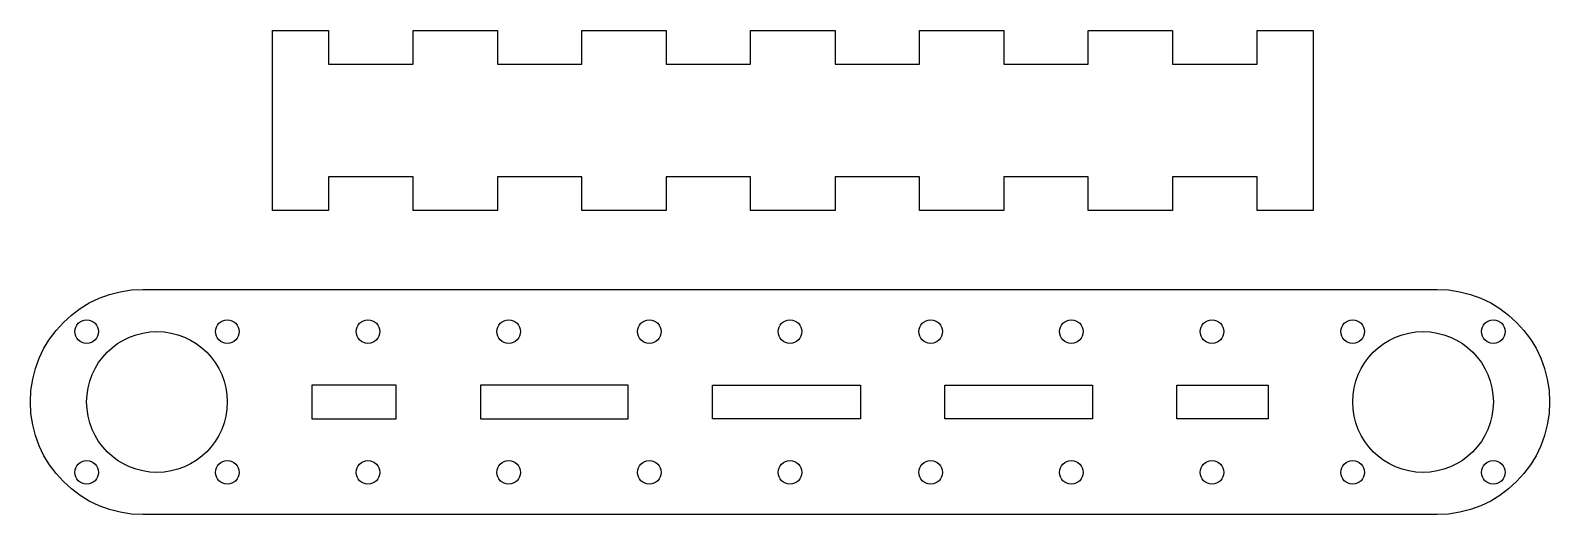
# Model space of a CAD drawing. Extents: x 0 to 270, y -20 to 66.
import ezdxf

# ---------------------------------------------------------------- set-up
doc = ezdxf.new("R2010")
doc.units = 0
doc.layers.get('0').update_dxf_attribs({"linetype": 'continuous'})

# ---------------------------------------------------------------- blocks, each defined once
blk = doc.blocks.new('CUT001_CS')
at = {"color": 0}
blk.add_lwpolyline([(250, -20), (20, -20, -1), (20, 20), (250, 20, -1)], format="xyb", close=True, dxfattribs=at)
for points in [[(50, -3), (65, -3), (65, 3), (50, 3)], [(80, -3), (106.25, -3), (106.25, 3), (80, 3)], [(121.25, -3), (121.25, 3), (147.5, 3), (147.5, -3)], [(162.5, -3), (162.5, 3), (188.75, 3), (188.75, -3)], [(203.75, -3), (203.75, 3), (220, 3), (220, -3)]]:
    blk.add_lwpolyline(points, close=True, dxfattribs=at)
for centre, radius in [((10, 12.5, 12), 2.1), ((35, 12.5, 12), 2.1), ((60, 12.5, 12), 2.1), ((85, 12.5, 12), 2.1), ((110, 12.5, 12), 2.1), ((135, 12.5, 12), 2.1), ((160, 12.5, 12), 2.1), ((185, 12.5, 12), 2.1), ((210, 12.5, 12), 2.1), ((235, 12.5, 12), 2.1), ((260, 12.5, 12), 2.1), ((22.5, 0, 12), 12.5), ((247.5, 0, 12), 12.5), ((10, -12.5, 12), 2.1), ((35, -12.5, 12), 2.1), ((60, -12.5, 12), 2.1), ((85, -12.5, 12), 2.1), ((110, -12.5, 12), 2.1), ((135, -12.5, 12), 2.1), ((160, -12.5, 12), 2.1), ((185, -12.5, 12), 2.1), ((210, -12.5, 12), 2.1), ((235, -12.5, 12), 2.1), ((260, -12.5, 12), 2.1)]:
    blk.add_circle(centre, radius, dxfattribs=at)

msp = doc.modelspace()

# ---------------------------------------------------------------- linework, layer by layer
at = {"color": 0}
msp.add_lwpolyline([(53, 34), (43, 34), (43, 66), (53, 66), (53, 60), (68, 60), (68, 66), (83, 66), (83, 60), (98, 60), (98, 66), (113, 66), (113, 60), (128, 60), (128, 66), (143, 66), (143, 60), (158, 60), (158, 66), (173, 66), (173, 60), (188, 60), (188, 66), (203, 66), (203, 60), (218, 60), (218, 66), (228, 66), (228, 34), (218, 34), (218, 40), (203, 40), (203, 34), (188, 34), (188, 40), (173, 40), (173, 34), (158, 34), (158, 40), (143, 40), (143, 34), (128, 34), (128, 40), (113, 40), (113, 34), (98, 34), (98, 40), (83, 40), (83, 34), (68, 34), (68, 40), (53, 40)], close=True, dxfattribs=at)

# ---------------------------------------------------------------- block references
msp.add_blockref('CUT001_CS', (0, 0))

doc.saveas('drawing.dxf')
